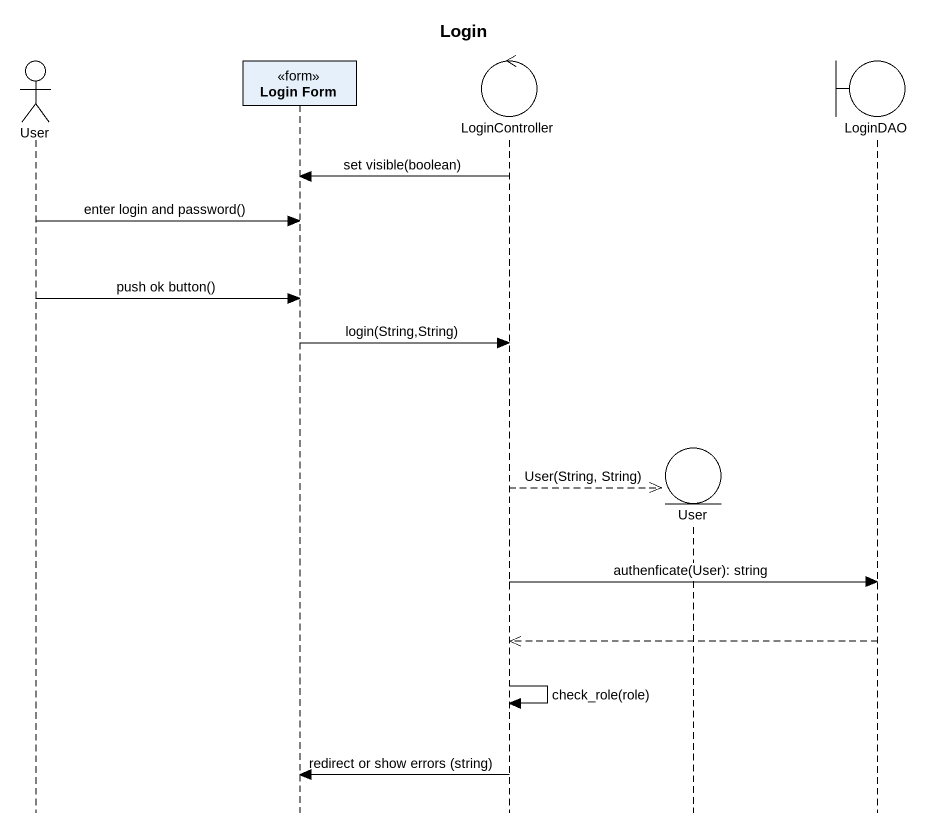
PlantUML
@startuml
title Login
hide footbox
actor User
participant "Login Form" as Login_Form <<form>>
control LoginController
entity "User" as User_2
boundary LoginDAO

LoginController -> Login_Form : set visible(boolean)
User -> Login_Form : enter login and password()
User -> Login_Form : push ok button()
Login_Form -> LoginController : login(String,String)
LoginController -->> User_2 ** : User(String, String)
LoginController -> LoginDAO : authenficate(User): string
LoginDAO -->> LoginController
LoginController -> LoginController : check_role(role)
LoginController -> Login_Form : redirect or show errors (string)
@enduml
